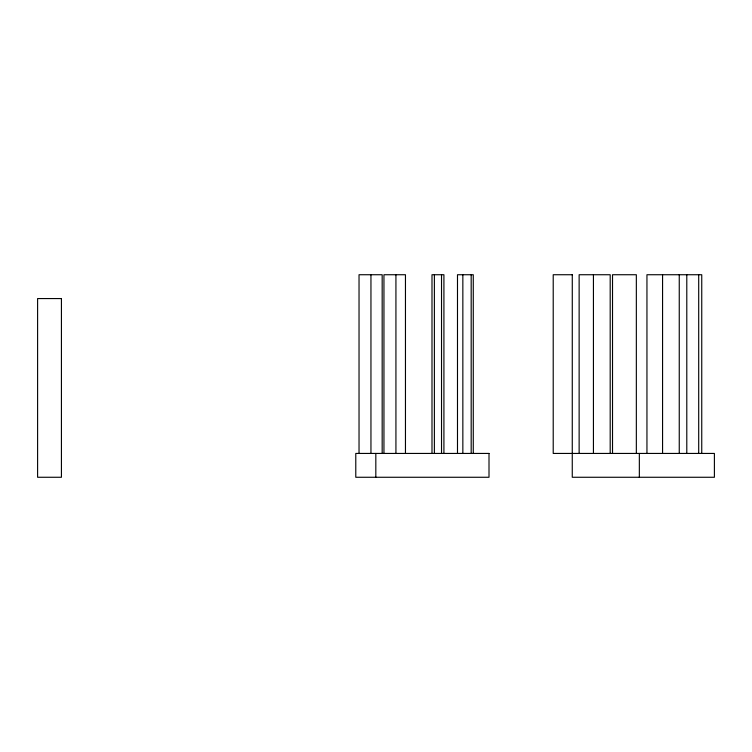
<?xml version="1.0" encoding="UTF-8"?>
<svg xmlns="http://www.w3.org/2000/svg" width="752" height="752" viewBox="0 0 752 752"><rect width="100%" height="100%" fill="white"/><g stroke="black" fill="none" stroke-linecap="round" stroke-linejoin="round"><path stroke-width="1.13" d="M701.748 453.437L701.748 274.734L646.946 274.734L646.946 453.437M698.702 274.734L698.702 453.437M686.792 274.734L686.792 453.437M679.253 274.734L679.253 453.437M662.568 274.734L662.568 453.437M639.341 453.437L639.341 477.266M636.342 453.437L636.342 274.734L612.523 274.734L612.523 453.437M610.192 453.437L610.192 274.734L579.134 274.734L579.134 453.437M593.431 274.734L593.431 453.437M473.271 453.437L473.271 274.734L457.489 274.734L457.489 453.437M471.184 274.734L471.184 453.437M462.847 274.734L462.847 453.437M443.915 453.437L443.915 274.734L431.996 274.734L431.996 453.437M441.527 274.734L441.527 453.437M434.383 274.734L434.383 453.437M405.46 453.437L405.46 274.734L383.952 274.734L383.952 453.437M395.928 274.734L395.928 453.437M382.176 453.437L382.176 274.734L359.033 274.734L359.033 453.437M375.821 453.437L375.821 477.266M370.952 274.734L370.952 453.437M572.281 274.734L553.218 274.734L553.218 453.437L714.4 453.437L714.4 477.266L572.263 477.266L572.281 274.734M61.429 298.563L37.6 298.563L37.6 477.266L61.429 477.266L61.429 298.563M489.007 453.437L355.781 453.437L355.781 477.266L489.007 477.266L489.007 453.437"/></g></svg>
